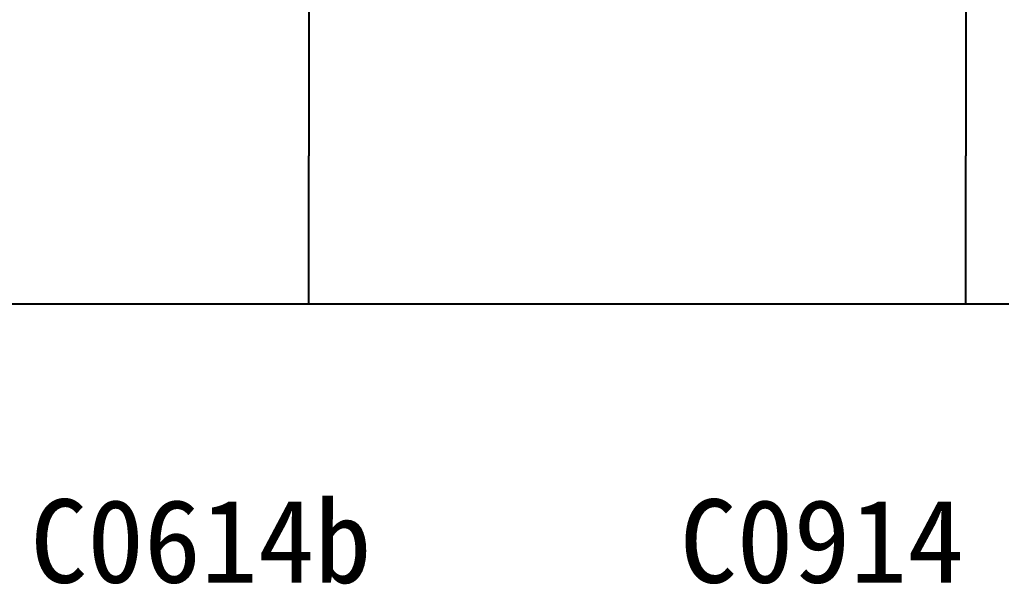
# Model space of a CAD drawing. Header units: metres. Extents: x 46426 to 130526, y 61608 to 121008.
# Drawn here: x 93111 to 99740, y 107424 to 111240 of the extents above; entities that cross this region are included whole.
import ezdxf

# ---------------------------------------------------------------- set-up
doc = ezdxf.new("R2010")
doc.units = ezdxf.units.M
for name, color, linetype in [('PUB_DIM', 3, 'Continuous'), ('TEXT2', 7, 'Continuous'), ('WINDOW', 7, 'Continuous')]:
    doc.layers.add(name, color=color, linetype=linetype)
doc.dimstyles.get("Standard").update_dxf_attribs({"dimtxt": 2.5, "dimasz": 2.5, "dimexe": 1.25, "dimexo": 0.625, "dimtad": 1, "dimcen": 2.5, "dimazin": 3, "dimtfac": 1, "dimtmove": 0, "dimatfit": 3})

# ---------------------------------------------------------------- blocks, each defined once
blk = doc.blocks.new('*D121')
for p, q in [((95063.37, 111319.44), (95063.37, 110319.44)), ((95063.12, 110319.44), (95062.87, 110319.44)), ((95063.37, 109319.44), (95063.37, 110319.44)), ((95063.37, 110319.44), (95063.37, 110319.44)), ((95063.62, 110319.44), (95063.87, 110319.44))]:
    blk.add_line(p, q)
at = {"layer": 'Defpoints'}
for p in [(95063.37, 111319.44), (95063.37, 110319.44), (95063.37, 109319.44)]:
    blk.add_point(p, dxfattribs=at)
at = {"layer": 'PUB_DIM', "insert": (95063.37, 110320.565), "char_height": 1, "attachment_point": 5}
blk.add_mtext('0', dxfattribs=at)
blk = doc.blocks.new('*D122')
for p, q in [((99501.37, 111319.44), (99501.37, 110319.44)), ((99501.12, 110319.44), (99500.87, 110319.44)), ((99501.37, 109319.44), (99501.37, 110319.44)), ((99501.37, 110319.44), (99501.37, 110319.44)), ((99501.62, 110319.44), (99501.87, 110319.44))]:
    blk.add_line(p, q)
at = {"layer": 'Defpoints'}
for p in [(99501.37, 111319.44), (99501.37, 110319.44), (99501.37, 109319.44)]:
    blk.add_point(p, dxfattribs=at)
at = {"layer": 'PUB_DIM', "insert": (99501.37, 110320.565), "char_height": 1, "attachment_point": 5}
blk.add_mtext('0', dxfattribs=at)

msp = doc.modelspace()

# ---------------------------------------------------------------- linework, layer by layer
at = {"layer": 'WINDOW'}
msp.add_line((88631.37, 109319.44, 76.17), (117902, 109319.44, 76.17), dxfattribs=at)

# ---------------------------------------------------------------- texts
at = {"layer": 'TEXT2'}
for s, p in [('C0614b', (93183.23, 107434.44, 152.34)), ('C0914', (97569.05, 107434.44, 152.34))]:
    msp.add_text(s, height=564.3, dxfattribs=at).set_placement(p)

# ---------------------------------------------------------------- dimensions: what is measured, and where the dimension line sits
at = {"layer": 'PUB_DIM'}
for base, p1, p2, picture, middle in [((95063.37, 110319.44), (95063.37, 111319.44, 76.17), (95063.37, 109319.44, 76.17), '*D121', (95063.37, 110320.565)), ((99501.37, 110319.44), (99501.37, 111319.44, 76.17), (99501.37, 109319.44, 76.17), '*D122', (99501.37, 110320.565))]:
    dim = msp.add_linear_dim(base=base, p1=p1, p2=p2, dimstyle='Standard', dxfattribs=at)
    dim.commit()
    dim.dimension.update_dxf_attribs({"geometry": picture, "text_midpoint": middle})

doc.saveas('drawing.dxf')
